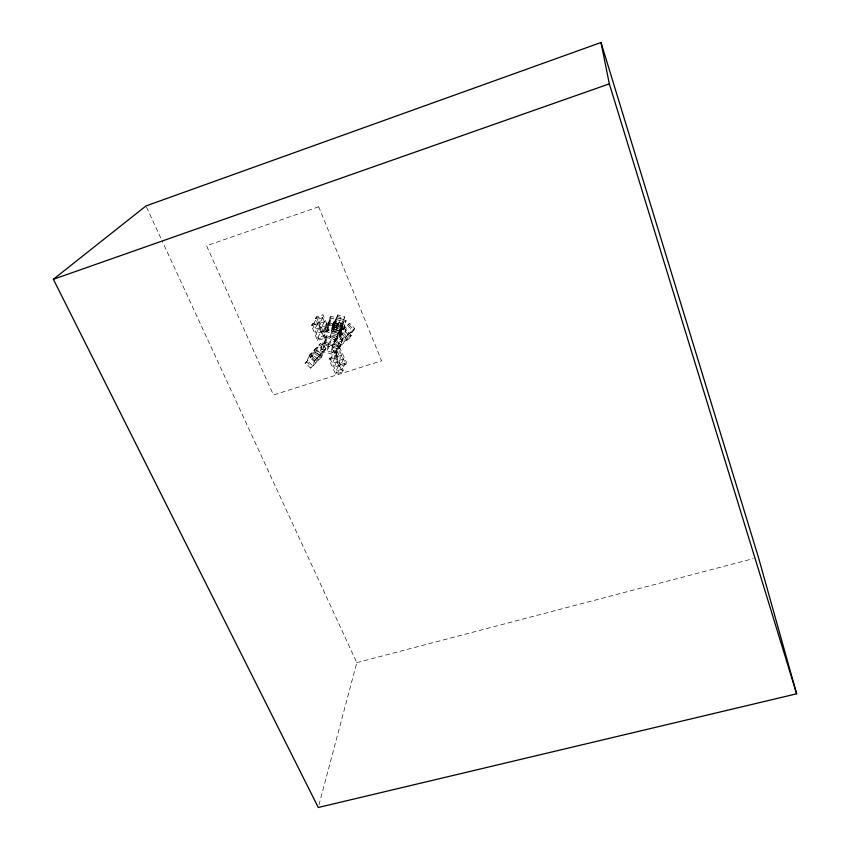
<?xml version="1.0" encoding="UTF-8"?>
<svg xmlns="http://www.w3.org/2000/svg" width="850" height="850" viewBox="0 0 850 850"><rect width="100%" height="100%" fill="white"/><g stroke="black" fill="none" stroke-linecap="round" stroke-linejoin="round"><path stroke-width="0.64" stroke-dasharray="4.25 3.19" d="M324.572 331.224L326.942 323.053L342.656 327.42L340.308 335.591L324.572 331.224L326.942 323.053M320.439 350.901L322.788 342.773L338.396 347.108L336.834 353.632L336.058 355.236L320.439 350.901L322.788 342.773M328.238 324.286L330.565 316.243L346.046 320.546L344.473 327.08L343.74 328.589L328.238 324.286L330.565 316.243M324.137 343.719L326.453 335.718L341.828 339.989L340.276 346.428L339.533 347.99L324.137 343.719L326.453 335.718M330.044 337.503L334.231 321.587L341.158 323.51L337.716 337.896L336.961 339.426L330.044 337.503L334.231 321.587M333.551 330.629L337.673 314.936L344.505 316.837L341.094 331.033L340.361 332.52L333.551 330.629L337.673 314.936M336.961 339.426L341.158 323.51M340.361 332.52L344.505 316.837M340.308 335.591L343.942 321.661L341.275 327.048L339.681 333.657L342.369 328.217M336.058 355.236L337.631 348.702L321.969 344.356M338.172 347.618L339.724 341.158L337.025 346.736L335.453 353.249L338.396 347.108M343.74 328.589L346.046 320.546M339.533 347.99L341.828 339.989M318.952 804.939L356.788 662.649L162.106 240.901M342.412 371.843L343.177 370.154L336.504 355.767L329.821 358.158L329.014 359.816L335.739 374.212L342.412 371.843L335.707 357.414L336.504 355.767M345.844 364.214L346.577 362.578L340.021 348.383L333.444 350.742L332.658 352.357L339.267 366.562L345.844 364.214L339.256 349.977L340.021 348.383M345.259 362.971L342.582 368.889L335.92 371.259L338.672 365.319L346.577 362.578M335.739 374.212L336.515 372.513L343.177 370.154M339.267 366.562L340.021 364.916L333.444 350.742M333.582 341.859L345.461 331.797L346.226 330.214L334.39 340.244L333.582 341.859L338.714 347.236L350.593 337.206L351.337 335.612L344.558 328.366L341.849 333.933L346.959 339.32L349.605 333.699L352.909 330.905L347.862 325.571L345.185 331.107L350.296 336.504L352.909 330.905M353.94 330.023L354.663 328.483L349.637 323.149L337.96 333.062L337.184 334.624L342.231 339.926L353.94 330.023L348.893 324.679L349.637 323.149M338.714 347.236L339.501 345.61L351.337 335.612M342.231 339.926L342.986 338.353L354.663 328.483M330.395 359.38L333.221 353.558L339.819 351.188L337.067 356.989L329.014 359.816M321.3 357.255L322.139 355.608L316.593 350.689L305.118 363.194L310.675 368.092L321.3 357.255L315.733 352.325L316.593 350.689M325.061 349.828L325.879 348.234L320.418 343.379L309.124 355.704L314.585 360.527L325.061 349.828L319.589 344.962L320.418 343.379M310.675 368.092L322.139 355.608M314.585 360.527L325.879 348.234M324.36 338.364L325.189 336.77L319.217 321.799L312.332 323.882L311.451 325.444L317.475 340.436L324.36 338.364L318.357 323.351L319.217 321.799M328.111 331.181L328.908 329.63L323.043 314.851L316.264 316.922L315.403 318.431L321.321 333.221L328.111 331.181L322.214 316.359L323.043 314.851M323.011 331.309L325.954 325.773L319.164 327.834L316.147 333.381L327.611 329.938L324.689 335.516L317.826 337.578L320.822 331.978M317.475 340.436L318.336 338.831L325.189 336.77M321.321 333.221L322.15 331.67L328.908 329.63M309.124 355.704L319.589 344.962M305.118 363.194L315.733 352.325M337.184 334.624L348.893 324.679M332.658 352.357L339.256 349.977M315.403 318.431L322.214 316.359M311.451 325.444L318.357 323.351M356.788 662.649L753.291 558.631M321.257 349.308L336.834 353.632M336.929 316.381L343.783 318.283M329.779 317.719L345.312 322.044M333.466 323.074L340.414 325.008M329.035 322.788L344.473 327.08M326.124 324.572L341.902 328.961M334.305 329.152L341.094 331.033M325.391 329.683L341.073 334.039M330.82 335.973L337.716 337.896M325.656 337.248L341.084 341.53M324.934 342.168L340.276 346.428M309.984 354.089L315.435 358.902M306.011 361.526L311.546 366.414M334.39 340.244L339.501 345.61M337.96 333.062L342.986 338.353M345.461 331.797L350.593 337.206M329.821 358.158L336.515 372.513M146.529 207.166L161.553 239.7M312.332 323.882L318.336 338.831M316.264 316.922L322.15 331.67M328.27 323.425L326.708 330.044L329.545 324.647L331.096 318.081L328.27 323.425M324.105 343.145L322.575 349.669L325.444 344.08L326.963 337.609L324.105 343.145M332.69 324.647L331.118 331.277L333.912 325.858L335.463 319.303L332.69 324.647M328.504 344.356L326.953 350.891L329.768 345.281L331.298 338.81L328.504 344.356M336.855 325.816L335.272 332.435L338.013 327.006L339.575 320.45L336.855 325.816M332.637 345.514L331.075 352.038L333.848 346.418L335.389 339.957L332.637 345.514M343.411 358.976L340.712 364.852L334.05 367.232L336.823 361.335L343.411 358.976M341.668 355.204L338.948 361.038L332.276 363.428L335.081 357.563L341.668 355.204M346.502 336.313L343.814 341.966L338.704 336.589L341.456 330.99L346.502 336.313M343.209 339.097L340.489 344.771L335.378 339.405L338.172 333.784L343.209 339.097M340.659 331.266L338.013 336.632L331.118 334.709L333.837 329.375L340.659 331.266M341.615 327.282L338.98 332.594L332.074 330.671L334.783 325.38L341.615 327.282M342.529 323.51L339.894 328.791L332.977 326.868L335.686 321.608L342.529 323.51M343.485 319.494L340.871 324.732L333.944 322.809L336.642 317.581L343.485 319.494M324.137 350.784L321.204 356.575L315.658 351.656L318.665 345.918L324.137 350.784M321.194 353.802L318.219 359.614L312.672 354.716L315.711 348.946L321.194 353.802M318.41 356.628L315.403 362.472L309.868 357.584L312.938 351.783L318.41 356.628M315.467 359.624L312.439 365.5L306.903 360.623L310.006 354.801L315.467 359.624M324.402 321.853L321.438 327.346L314.564 329.418L317.603 323.914L324.402 321.853M322.745 317.666L319.759 323.117L312.874 325.21L315.934 319.738L322.745 317.666M318.697 206.773L206.55 245.767L273.456 394.974L381.608 360.814L318.697 206.773"/><path stroke-width="1.27" d="M53.359 279.289L145.977 205.955L601.003 42.5L758.423 557.281L796.641 693.812L318.272 807.5L53.359 279.289L609.333 83.853L601.003 42.5M609.333 83.853L796.641 693.812"/></g></svg>
